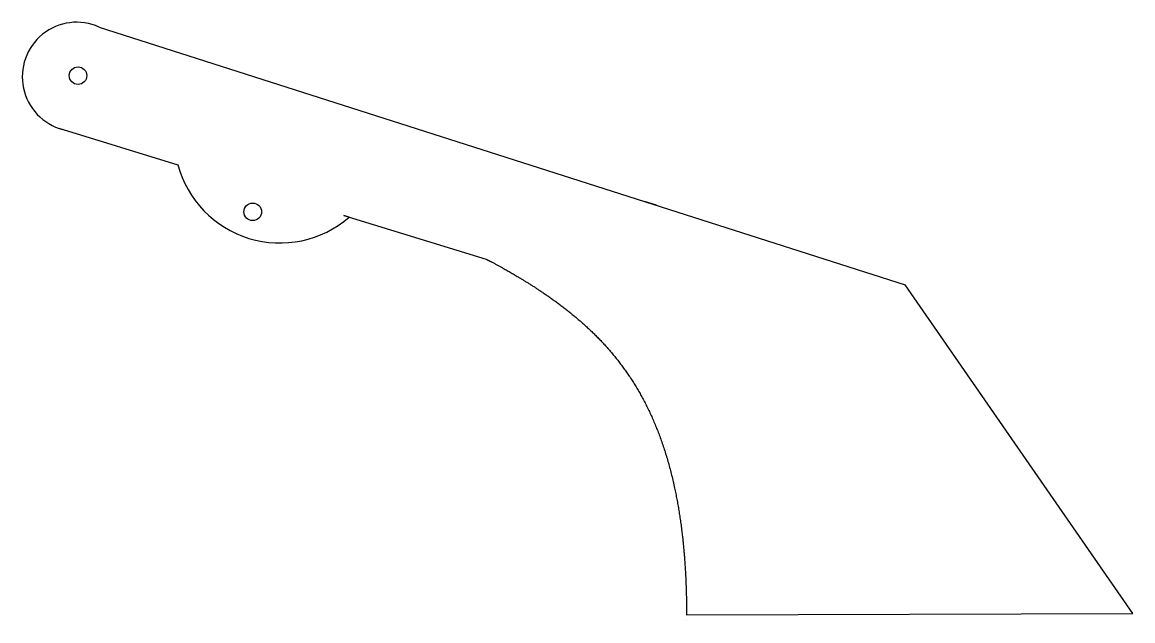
# Model space of a CAD drawing. Header units: millimetres. Extents: x 29 to 345, y -137 to 34.
import ezdxf

# ---------------------------------------------------------------- set-up
doc = ezdxf.new("R2010")
doc.units = ezdxf.units.MM
doc.layers.get('0').update_dxf_attribs({"linetype": 'CONTINUOUS'})

msp = doc.modelspace()

# ---------------------------------------------------------------- linework, layer by layer
for p, q in [((51.07, 32.19), (280.11, -41.09)), ((39.6, 3.41), (73.45, -6.96)), ((209.48, -18.49), (206.09, -17.41)), ((120.58, -21.4), (161.09, -33.81)), ((122.09, -21.86), (120.58, -21.4)), ((344.84, -134.5), (280.11, -41.09)), ((218, -134.89), (344.84, -134.5)), ((218.06, -134.89), (218, -134.89)), ((218, -134.89), (218, -134.89)), ((218.01, -136.59), (218.01, -136.59))]:
    msp.add_line(p, q)
for centre in [(45.07, 18.37), (94.72, -20.34)]:
    msp.add_circle(centre, 2.5)
for centre, radius, start, end in [((44.71, 18.05), 15.5, 65.7624, 255.1653), ((102.43, 0.8), 30, 194.9801, 310.9471)]:
    msp.add_arc(centre, radius, start, end)
msp.add_open_spline([(161.09, -33.81), (162.89, -34.74), (166.52, -36.68), (171.99, -39.82), (179.32, -44.48), (188.16, -51.27), (196.27, -59.23), (203.26, -68.53), (208.9, -79.25), (213.15, -91.31), (216.08, -104.63), (217.43, -116.2), (217.92, -125.36), (218.01, -131.67), (218, -134.89)], degree=5)

doc.saveas('drawing.dxf')
